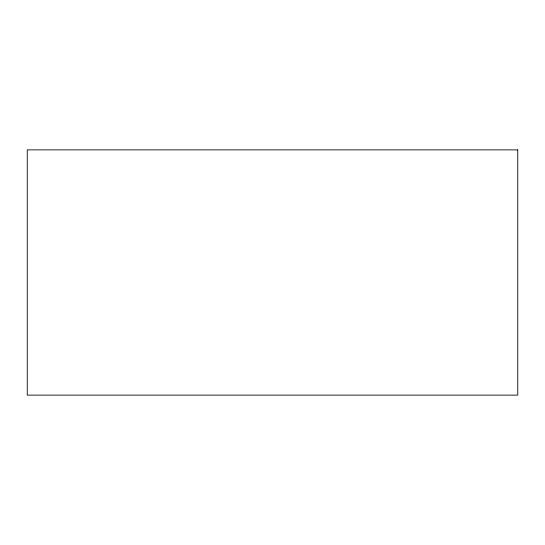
<?xml version="1.0" encoding="UTF-8"?>
<svg xmlns="http://www.w3.org/2000/svg" width="545" height="545" viewBox="0 0 545 545"><rect width="100%" height="100%" fill="white"/><g stroke="black" fill="none" stroke-linecap="round" stroke-linejoin="round"><path stroke-width="0.82" d="M517.75 149.875L27.25 149.875L27.25 395.125L517.75 395.125L517.75 149.875"/></g></svg>
